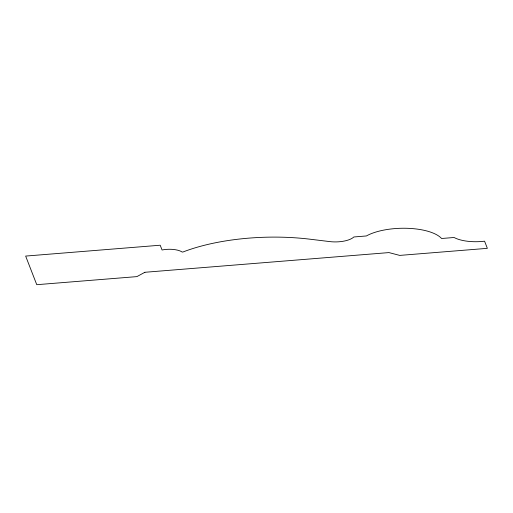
<?xml version="1.0" encoding="UTF-8"?>
<svg xmlns="http://www.w3.org/2000/svg" width="513" height="513" viewBox="0 0 513 513"><rect width="100%" height="100%" fill="white"/><g stroke="black" fill="none" stroke-linecap="round" stroke-linejoin="round"><path stroke-width="0.77" d="M144.89 272.281L136.894 276.616L36.763 284.696L25.65 256.077L160.203 245.22L162.05 249.991A15.576 5.989 -1.6 0 1 182.218 252.056L182.987 251.992A122.241 46.978 -1.6 0 1 310.301 239.238L329.801 241.597A18.808 7.227 -1.6 0 0 353.855 236.974L366.372 235.961A42.726 16.416 -1.6 0 1 407.418 228.304A42.726 16.416 -1.6 0 1 441.578 238.5L454.095 237.493A28.144 10.818 -1.6 0 0 484.573 241.181L487.35 248.337L399.736 255.403L388.957 252.588L144.89 272.281"/></g></svg>
